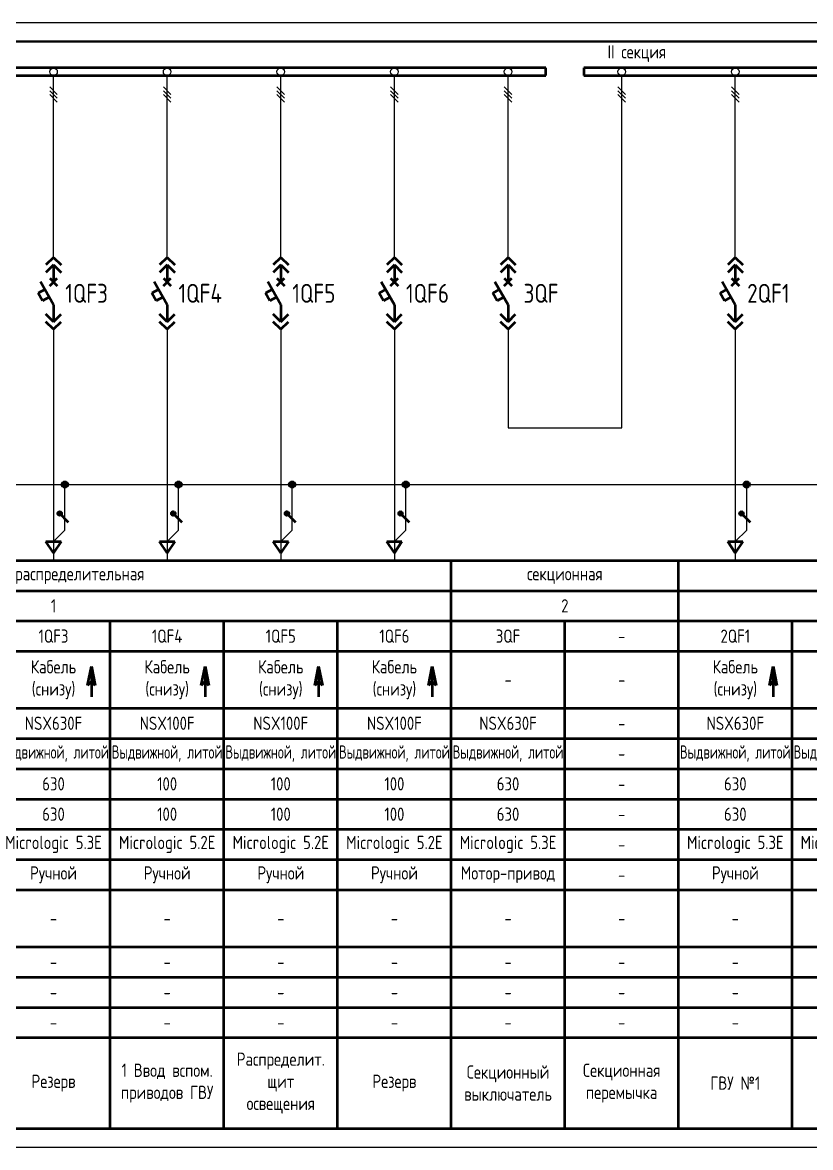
# Model space of a CAD drawing. Header units: millimetres. Extents: x 7660 to 8501, y 2214 to 2511.
# Drawn here: x 7867.1 to 8075.1, y 2213.9 to 2510.9 of the extents above; entities that cross this region are included whole.
import ezdxf
from ezdxf.enums import TextEntityAlignment as Align

# ---------------------------------------------------------------- set-up
doc = ezdxf.new("R2010")
doc.units = ezdxf.units.MM
doc.linetypes.add('K5LT_BASIC', pattern=[0])
doc.layers.add('Системный слой', color=7, linetype='Continuous')
doc.layers.add('Формат - толстая линия', color=7, linetype='Continuous', lineweight=50)
doc.styles.add('2.5', font='isocpeui.ttf', dxfattribs={"height": 2.5})
doc.styles.add('3.5', font='isocpeui.ttf', dxfattribs={"height": 3.5})
doc.styles.add('Гост А', font='', dxfattribs={"height": 2.5})
doc.styles.get('Гост А').set_extended_font_data('GOST type A')

# ---------------------------------------------------------------- blocks, each defined once
blk = doc.blocks.new('U0')
at = {"layer": 'Системный слой', "color": 150, "linetype": 'K5LT_BASIC', "lineweight": 60, "true_color": 0x0080ff}
for p, q in [((345, 285), (85, 285)), ((85, 285), (85, 283)), ((85, 283), (345, 283)), ((345, 283), (345, 285))]:
    blk.add_line(p, q, dxfattribs=at)
blk = doc.blocks.new('U1')
at = {"layer": 'Системный слой', "color": 150, "linetype": 'K5LT_BASIC', "lineweight": 60, "true_color": 0x0080ff}
for p, q in [((595, 285), (335, 285)), ((335, 285), (335, 283)), ((335, 283), (595, 283)), ((595, 283), (595, 285))]:
    blk.add_line(p, q, dxfattribs=at)
blk = doc.blocks.new('U7')
at = {"layer": 'Системный слой', "color": 150, "linetype": 'K5LT_BASIC', "lineweight": 60, "true_color": 0x0080ff}
for p, q in [((300, 155), (360, 155)), ((300, 147), (300, 155)), ((360, 147), (360, 155)), ((300, 5), (300, 147)), ((300, 147), (360, 147)), ((360, 139), (360, 147)), ((300, 139), (360, 139)), ((330, 131), (330, 139)), ((360, 131), (360, 139)), ((300, 131), (360, 131)), ((330, 116), (330, 131)), ((360, 116), (360, 131)), ((300, 116), (360, 116)), ((330, 108), (330, 116)), ((360, 108), (360, 116)), ((300, 108), (360, 108)), ((330, 100), (330, 108)), ((360, 5), (360, 108)), ((300, 100), (360, 100)), ((330, 92), (330, 100)), ((300, 92), (360, 92)), ((330, 84), (330, 92)), ((300, 84), (360, 84)), ((330, 68), (330, 84)), ((300, 76), (330, 76)), ((330, 76), (360, 76)), ((300, 68), (360, 68)), ((330, 53), (330, 68)), ((300, 53), (360, 53)), ((330, 45), (330, 53)), ((300, 45), (360, 45)), ((330, 37), (330, 45)), ((300, 37), (360, 37)), ((330, 29), (330, 37)), ((300, 29), (360, 29)), ((330, 5), (330, 29)), ((300, 5), (360, 5))]:
    blk.add_line(p, q, dxfattribs=at)
at = {"layer": 'Системный слой', "color": 7, "char_height": 2.5, "width": 30, "attachment_point": 5, "style": 'Гост А'}
for s, insert in [('{\\H1.4x;секционная}', (330, 151)), ('{\\H1.4x;2}', (330, 143)), ('{\\H1.4x;3QF}', (315, 135)), ('{\\H1.4x;-}', (345, 135)), ('{\\H1.4x;-}', (315, 123.5)), ('{\\H1.4x;-}', (345, 123.5)), ('{\\H1.4x;NSX630F}', (315, 112)), ('{\\H1.4x;-}', (345, 112)), ('{\\H1.4x;\\W0.85;Выдвижной, литой}', (315, 104)), ('{\\H1.4x;-}', (345, 104)), ('{\\H1.4x;630}', (315, 96)), ('{\\H1.4x;-}', (345, 96)), ('{\\H1.4x;630}', (315, 88)), ('{\\H1.4x;-}', (345, 88)), ('{\\H1.4x;Micrologic 5.3E}', (315, 80)), ('{\\H1.4x;-}', (345, 80)), ('{\\H1.4x;Мотор-привод}', (315, 72)), ('{\\H1.4x;-}', (345, 72)), ('{\\H1.4x;-}', (315, 60.5)), ('{\\H1.4x;-}', (345, 60.5)), ('{\\H1.4x;-}', (315, 49)), ('{\\H1.4x;-}', (345, 49)), ('{\\H1.4x;-}', (315, 41)), ('{\\H1.4x;-}', (345, 41)), ('{\\H1.4x;-}', (315, 33)), ('{\\H1.4x;-}', (345, 33)), ('{\\H1.4x;Секционный выключатель}', (315, 17)), ('{\\H1.4x;Секционная перемычка}', (345, 17))]:
    blk.add_mtext(s, dxfattribs=dict(at, insert=insert))
blk = doc.blocks.new('U8')
at = {"layer": 'Системный слой', "color": 150, "linetype": 'K5LT_BASIC', "lineweight": 60, "true_color": 0x0080ff}
for p, q in [((120, 155), (300, 155)), ((300, 147), (300, 155)), ((120, 147), (300, 147)), ((300, 139), (300, 147)), ((120, 5), (120, 139)), ((120, 139), (150, 139)), ((150, 139), (300, 139)), ((150, 5), (150, 139)), ((180, 131), (180, 139)), ((210, 131), (210, 139)), ((240, 131), (240, 139)), ((270, 131), (270, 139)), ((300, 131), (300, 139)), ((120, 131), (150, 131)), ((150, 131), (300, 131)), ((180, 116), (180, 131)), ((210, 116), (210, 131)), ((240, 116), (240, 131)), ((270, 116), (270, 131)), ((300, 116), (300, 131)), ((120, 116), (150, 116)), ((150, 116), (300, 116)), ((180, 108), (180, 116)), ((210, 108), (210, 116)), ((240, 108), (240, 116)), ((270, 108), (270, 116)), ((300, 108), (300, 116)), ((120, 108), (150, 108)), ((150, 108), (300, 108)), ((180, 5), (180, 108)), ((210, 5), (210, 108)), ((240, 5), (240, 108)), ((270, 5), (270, 108)), ((300, 100), (300, 108)), ((120, 100), (150, 100)), ((150, 100), (180, 100)), ((180, 100), (210, 100)), ((210, 100), (240, 100)), ((240, 100), (270, 100)), ((270, 100), (300, 100)), ((300, 92), (300, 100)), ((120, 92), (150, 92)), ((150, 92), (180, 92)), ((180, 92), (210, 92)), ((210, 92), (240, 92)), ((240, 92), (270, 92)), ((270, 92), (300, 92)), ((300, 84), (300, 92)), ((120, 84), (150, 84)), ((150, 84), (180, 84)), ((180, 84), (210, 84)), ((210, 84), (240, 84)), ((240, 84), (270, 84)), ((270, 84), (300, 84)), ((300, 68), (300, 84)), ((120, 76), (150, 76)), ((150, 76), (180, 76)), ((180, 76), (210, 76)), ((210, 76), (240, 76)), ((240, 76), (270, 76)), ((270, 76), (300, 76)), ((120, 68), (150, 68)), ((150, 68), (180, 68)), ((180, 68), (210, 68)), ((210, 68), (240, 68)), ((240, 68), (270, 68)), ((270, 68), (300, 68)), ((300, 53), (300, 68)), ((120, 53), (150, 53)), ((150, 53), (180, 53)), ((180, 53), (210, 53)), ((210, 53), (240, 53)), ((240, 53), (270, 53)), ((270, 53), (300, 53)), ((300, 45), (300, 53)), ((120, 45), (150, 45)), ((150, 45), (180, 45)), ((180, 45), (210, 45)), ((210, 45), (240, 45)), ((240, 45), (270, 45)), ((270, 45), (300, 45)), ((300, 37), (300, 45)), ((120, 37), (150, 37)), ((150, 37), (180, 37)), ((180, 37), (210, 37)), ((210, 37), (240, 37)), ((240, 37), (270, 37)), ((270, 37), (300, 37)), ((300, 29), (300, 37)), ((120, 29), (150, 29)), ((150, 29), (180, 29)), ((180, 29), (210, 29)), ((210, 29), (240, 29)), ((240, 29), (270, 29)), ((270, 29), (300, 29)), ((300, 5), (300, 29)), ((120, 5), (150, 5)), ((150, 5), (300, 5))]:
    blk.add_line(p, q, dxfattribs=at)
at = {"layer": 'Системный слой', "color": 7, "char_height": 2.5, "width": 30, "attachment_point": 5, "style": 'Гост А'}
for s, insert in [('{\\H1.4x;вводно-распределительная}', (195, 151)), ('{\\H1.4x;1}', (195, 143)), ('{\\H1.4x;1QF1}', (135, 135)), ('{\\H1.4x;1QF2}', (165, 135)), ('{\\H1.4x;1QF3}', (195, 135)), ('{\\H1.4x;1QF4}', (225, 135)), ('{\\H1.4x;1QF5}', (255, 135)), ('{\\H1.4x;1QF6}', (285, 135)), ('{\\H1.4x;Кабель\\P(снизу)}', (135, 123.5)), ('{\\H1.4x;Кабель\\P(снизу)}', (165, 123.5)), ('{\\H1.4x;Кабель\\P(снизу)}', (195, 123.5)), ('{\\H1.4x;Кабель\\P(снизу)}', (225, 123.5)), ('{\\H1.4x;Кабель\\P(снизу)}', (255, 123.5)), ('{\\H1.4x;Кабель\\P(снизу)}', (285, 123.5)), ('{\\H1.4x;NSX630F}', (135, 112)), ('{\\H1.4x;NSX630F}', (165, 112)), ('{\\H1.4x;NSX630F}', (195, 112)), ('{\\H1.4x;NSX100F}', (225, 112)), ('{\\H1.4x;NSX100F}', (255, 112)), ('{\\H1.4x;NSX100F}', (285, 112)), ('{\\H1.4x;\\W0.85;Выдвижной, литой}', (135, 104)), ('{\\H1.4x;\\W0.85;Выдвижной, литой}', (165, 104)), ('{\\H1.4x;\\W0.85;Выдвижной, литой}', (195, 104)), ('{\\H1.4x;\\W0.85;Выдвижной, литой}', (225, 104)), ('{\\H1.4x;\\W0.85;Выдвижной, литой}', (255, 104)), ('{\\H1.4x;\\W0.85;Выдвижной, литой}', (285, 104)), ('{\\H1.4x;630}', (135, 96)), ('{\\H1.4x;630}', (165, 96)), ('{\\H1.4x;630}', (195, 96)), ('{\\H1.4x;\\W1;100}', (225, 96)), ('{\\H1.4x;\\W1;100}', (255, 96)), ('{\\H1.4x;\\W1;100}', (285, 96)), ('{\\H1.4x;630}', (135, 88)), ('{\\H1.4x;630}', (165, 88)), ('{\\H1.4x;630}', (195, 88)), ('{\\H1.4x;\\W1;100}', (225, 88)), ('{\\H1.4x;\\W1;100}', (255, 88)), ('{\\H1.4x;\\W1;100}', (285, 88)), ('{\\H1.4x;Micrologic 5.3E}', (135, 80)), ('{\\H1.4x;Micrologic 5.3E}', (165, 80)), ('{\\H1.4x;Micrologic 5.3E}', (195, 80)), ('{\\H1.4x;Micrologic 5.2E}', (225, 80)), ('{\\H1.4x;Micrologic 5.2E}', (255, 80)), ('{\\H1.4x;Micrologic 5.2E}', (285, 80)), ('{\\H1.4x;\\W1;Ручной}', (135, 72)), ('{\\H1.4x;\\W1;Ручной}', (165, 72)), ('{\\H1.4x;\\W1;Ручной}', (195, 72)), ('{\\H1.4x;\\W1;Ручной}', (225, 72)), ('{\\H1.4x;\\W1;Ручной}', (255, 72)), ('{\\H1.4x;\\W1;Ручной}', (285, 72)), ('{\\H1.4x;\\W1;-}', (135, 60.5)), ('{\\H1.4x;\\W1;-}', (165, 60.5)), ('{\\H1.4x;\\W1;-}', (195, 60.5)), ('{\\H1.4x;\\W1;-}', (225, 60.5)), ('{\\H1.4x;\\W1;-}', (255, 60.5)), ('{\\H1.4x;\\W1;-}', (285, 60.5)), ('{\\H1.4x;\\W1;-}', (135, 49)), ('{\\H1.4x;\\W1;-}', (165, 49)), ('{\\H1.4x;\\W1;-}', (195, 49)), ('{\\H1.4x;\\W1;-}', (225, 49)), ('{\\H1.4x;\\W1;-}', (255, 49)), ('{\\H1.4x;\\W1;-}', (285, 49)), ('{\\H1.4x;\\W1;-}', (135, 41)), ('{\\H1.4x;\\W1;-}', (165, 41)), ('{\\H1.4x;\\W1;-}', (195, 41)), ('{\\H1.4x;\\W1;-}', (225, 41)), ('{\\H1.4x;\\W1;-}', (255, 41)), ('{\\H1.4x;\\W1;-}', (285, 41)), ('{\\H1.4x;\\W1;-}', (135, 33)), ('{\\H1.4x;\\W1;-}', (165, 33)), ('{\\H1.4x;\\W1;-}', (195, 33)), ('{\\H1.4x;\\W1;-}', (225, 33)), ('{\\H1.4x;\\W1;-}', (255, 33)), ('{\\H1.4x;\\W1;-}', (285, 33)), ('{\\H1.4x;Распределит. щит \\Pосвещения}', (255, 17)), ('{\\H1.4x;1 Ввод вспом. приводов ГВУ}', (225, 17)), ('{\\H1.4x;ГВУ №1}', (135, 17)), ('{\\H1.4x;ГВУ №2}', (165, 17)), ('{\\H1.4x;Резерв}', (195, 17)), ('{\\H1.4x;Резерв}', (285, 17))]:
    blk.add_mtext(s, dxfattribs=dict(at, insert=insert))
blk = doc.blocks.new('U31')
at = {"layer": 'Системный слой', "color": 150, "linetype": 'K5LT_BASIC', "lineweight": 60, "true_color": 0x0080ff}
for p, q in [((195, 233), (195, 228.5)), ((194, 229.5), (196, 227.5)), ((194, 227.5), (196, 229.5)), ((192.69, 226.5), (190.96, 225.5)), ((195, 222.5), (191.54, 228.5)), ((192.12, 223.5), (190.96, 225.5)), ((193.85, 224.5), (192.12, 223.5)), ((195, 222.5), (195, 218))]:
    blk.add_line(p, q, dxfattribs=at)
blk = doc.blocks.new('U32')
at = {"layer": 'Системный слой', "color": 150, "linetype": 'K5LT_BASIC', "lineweight": 60, "true_color": 0x0080ff}
for p, q in [((195, 157), (193, 160)), ((193, 160), (197, 160)), ((197, 160), (195, 157))]:
    blk.add_line(p, q, dxfattribs=at)
blk = doc.blocks.new('U33')
at = {"layer": 'Системный слой', "true_color": 0x0000ff}
blk.add_hatch(color=5, dxfattribs=at).paths.add_polyline_path([(198.75, 175), (198.53, 175.53), (198, 175.75), (197.47, 175.53), (197.25, 175), (197.47, 174.47), (198, 174.25), (198.53, 174.47)])
at = {"layer": 'Системный слой', "color": 150, "linetype": 'K5LT_BASIC', "lineweight": 60, "true_color": 0x0080ff}
blk.add_circle((198, 175), 0.75, dxfattribs=at)
blk = doc.blocks.new('U34')
at = {"layer": 'Системный слой', "color": 150, "linetype": 'K5LT_BASIC', "lineweight": 60, "true_color": 0x0080ff}
for p, q in [((225, 233), (225, 228.5)), ((224, 229.5), (226, 227.5)), ((224, 227.5), (226, 229.5)), ((222.69, 226.5), (220.96, 225.5)), ((225, 222.5), (221.54, 228.5)), ((222.12, 223.5), (220.96, 225.5)), ((223.85, 224.5), (222.12, 223.5)), ((225, 222.5), (225, 218))]:
    blk.add_line(p, q, dxfattribs=at)
blk = doc.blocks.new('U35')
at = {"layer": 'Системный слой', "color": 150, "linetype": 'K5LT_BASIC', "lineweight": 60, "true_color": 0x0080ff}
for p, q in [((225, 157), (223, 160)), ((223, 160), (227, 160)), ((227, 160), (225, 157))]:
    blk.add_line(p, q, dxfattribs=at)
blk = doc.blocks.new('U36')
at = {"layer": 'Системный слой', "true_color": 0x0000ff}
blk.add_hatch(color=5, dxfattribs=at).paths.add_polyline_path([(228.75, 175), (228.53, 175.53), (228, 175.75), (227.47, 175.53), (227.25, 175), (227.47, 174.47), (228, 174.25), (228.53, 174.47)])
at = {"layer": 'Системный слой', "color": 150, "linetype": 'K5LT_BASIC', "lineweight": 60, "true_color": 0x0080ff}
blk.add_circle((228, 175), 0.75, dxfattribs=at)
blk = doc.blocks.new('U37')
at = {"layer": 'Системный слой', "color": 150, "linetype": 'K5LT_BASIC', "lineweight": 60, "true_color": 0x0080ff}
for p, q in [((255, 233), (255, 228.5)), ((254, 229.5), (256, 227.5)), ((254, 227.5), (256, 229.5)), ((252.69, 226.5), (250.96, 225.5)), ((255, 222.5), (251.54, 228.5)), ((252.12, 223.5), (250.96, 225.5)), ((253.85, 224.5), (252.12, 223.5)), ((255, 222.5), (255, 218))]:
    blk.add_line(p, q, dxfattribs=at)
blk = doc.blocks.new('U38')
at = {"layer": 'Системный слой', "color": 150, "linetype": 'K5LT_BASIC', "lineweight": 60, "true_color": 0x0080ff}
for p, q in [((255, 157), (253, 160)), ((253, 160), (257, 160)), ((257, 160), (255, 157))]:
    blk.add_line(p, q, dxfattribs=at)
blk = doc.blocks.new('U39')
at = {"layer": 'Системный слой', "true_color": 0x0000ff}
blk.add_hatch(color=5, dxfattribs=at).paths.add_polyline_path([(258.75, 175), (258.53, 175.53), (258, 175.75), (257.47, 175.53), (257.25, 175), (257.47, 174.47), (258, 174.25), (258.53, 174.47)])
at = {"layer": 'Системный слой', "color": 150, "linetype": 'K5LT_BASIC', "lineweight": 60, "true_color": 0x0080ff}
blk.add_circle((258, 175), 0.75, dxfattribs=at)
blk = doc.blocks.new('U40')
at = {"layer": 'Системный слой', "color": 150, "linetype": 'K5LT_BASIC', "lineweight": 60, "true_color": 0x0080ff}
for p, q in [((285, 233), (285, 228.5)), ((284, 229.5), (286, 227.5)), ((284, 227.5), (286, 229.5)), ((282.69, 226.5), (280.96, 225.5)), ((285, 222.5), (281.54, 228.5)), ((282.12, 223.5), (280.96, 225.5)), ((283.85, 224.5), (282.12, 223.5)), ((285, 222.5), (285, 218))]:
    blk.add_line(p, q, dxfattribs=at)
blk = doc.blocks.new('U41')
at = {"layer": 'Системный слой', "color": 150, "linetype": 'K5LT_BASIC', "lineweight": 60, "true_color": 0x0080ff}
for p, q in [((285, 157), (283, 160)), ((283, 160), (287, 160)), ((287, 160), (285, 157))]:
    blk.add_line(p, q, dxfattribs=at)
blk = doc.blocks.new('U42')
at = {"layer": 'Системный слой', "true_color": 0x0000ff}
blk.add_hatch(color=5, dxfattribs=at).paths.add_polyline_path([(288.75, 175), (288.53, 175.53), (288, 175.75), (287.47, 175.53), (287.25, 175), (287.47, 174.47), (288, 174.25), (288.53, 174.47)])
at = {"layer": 'Системный слой', "color": 150, "linetype": 'K5LT_BASIC', "lineweight": 60, "true_color": 0x0080ff}
blk.add_circle((288, 175), 0.75, dxfattribs=at)
blk = doc.blocks.new('U44')
at = {"layer": 'Системный слой', "true_color": 0x0000ff}
blk.add_hatch(color=5, dxfattribs=at).paths.add_polyline_path([(196.15, 167.53), (196.4, 167.82), (196.79, 167.85), (197.08, 167.6), (197.1, 167.21), (196.85, 166.92), (196.47, 166.9), (196.18, 167.15)])
at = {"layer": 'Системный слой', "color": 150, "linetype": 'K5LT_BASIC', "lineweight": 60, "true_color": 0x0080ff}
blk.add_line((199, 165), (196.63, 167.37), dxfattribs=at)
blk.add_circle((196.63, 167.37), 0.5, dxfattribs=at)
blk = doc.blocks.new('U45')
at = {"layer": 'Системный слой', "true_color": 0x0000ff}
blk.add_hatch(color=5, dxfattribs=at).paths.add_polyline_path([(226.15, 167.53), (226.4, 167.82), (226.79, 167.85), (227.08, 167.6), (227.1, 167.21), (226.85, 166.92), (226.47, 166.9), (226.18, 167.15)])
at = {"layer": 'Системный слой', "color": 150, "linetype": 'K5LT_BASIC', "lineweight": 60, "true_color": 0x0080ff}
blk.add_line((229, 165), (226.63, 167.37), dxfattribs=at)
blk.add_circle((226.63, 167.37), 0.5, dxfattribs=at)
blk = doc.blocks.new('U46')
at = {"layer": 'Системный слой', "true_color": 0x0000ff}
blk.add_hatch(color=5, dxfattribs=at).paths.add_polyline_path([(256.15, 167.53), (256.4, 167.82), (256.79, 167.85), (257.08, 167.6), (257.1, 167.21), (256.85, 166.92), (256.47, 166.9), (256.18, 167.15)])
at = {"layer": 'Системный слой', "color": 150, "linetype": 'K5LT_BASIC', "lineweight": 60, "true_color": 0x0080ff}
blk.add_line((259, 165), (256.63, 167.37), dxfattribs=at)
blk.add_circle((256.63, 167.37), 0.5, dxfattribs=at)
blk = doc.blocks.new('U47')
at = {"layer": 'Системный слой', "true_color": 0x0000ff}
blk.add_hatch(color=5, dxfattribs=at).paths.add_polyline_path([(286.15, 167.53), (286.4, 167.82), (286.79, 167.85), (287.08, 167.6), (287.1, 167.21), (286.85, 166.92), (286.47, 166.9), (286.18, 167.15)])
at = {"layer": 'Системный слой', "color": 150, "linetype": 'K5LT_BASIC', "lineweight": 60, "true_color": 0x0080ff}
blk.add_line((289, 165), (286.63, 167.37), dxfattribs=at)
blk.add_circle((286.63, 167.37), 0.5, dxfattribs=at)
blk = doc.blocks.new('U48')
at = {"layer": 'Системный слой', "color": 150, "linetype": 'K5LT_BASIC', "lineweight": 60, "true_color": 0x0080ff}
for p, q in [((315, 235), (313, 233)), ((315, 235), (317, 233)), ((315, 233), (313, 231)), ((315, 233), (317, 231))]:
    blk.add_line(p, q, dxfattribs=at)
blk = doc.blocks.new('U49')
at = {"layer": 'Системный слой', "color": 150, "linetype": 'K5LT_BASIC', "lineweight": 60, "true_color": 0x0080ff}
for p, q in [((315, 218), (313, 220)), ((315, 218), (317, 220)), ((315, 216), (313, 218)), ((315, 216), (317, 218))]:
    blk.add_line(p, q, dxfattribs=at)
blk = doc.blocks.new('U50')
at = {"layer": 'Системный слой', "color": 150, "linetype": 'K5LT_BASIC', "lineweight": 60, "true_color": 0x0080ff}
for p, q in [((315, 233), (315, 228.5)), ((314, 229.5), (316, 227.5)), ((314, 227.5), (316, 229.5)), ((312.69, 226.5), (310.96, 225.5)), ((315, 222.5), (311.54, 228.5)), ((312.12, 223.5), (310.96, 225.5)), ((313.85, 224.5), (312.12, 223.5)), ((315, 222.5), (315, 218))]:
    blk.add_line(p, q, dxfattribs=at)
blk = doc.blocks.new('U51')
at = {"layer": 'Системный слой', "color": 150, "linetype": 'K5LT_BASIC', "lineweight": 60, "true_color": 0x0080ff}
for p, q in [((375, 233), (375, 228.5)), ((374, 229.5), (376, 227.5)), ((374, 227.5), (376, 229.5)), ((372.69, 226.5), (370.96, 225.5)), ((375, 222.5), (371.54, 228.5)), ((372.12, 223.5), (370.96, 225.5)), ((373.85, 224.5), (372.12, 223.5)), ((375, 222.5), (375, 218))]:
    blk.add_line(p, q, dxfattribs=at)
blk = doc.blocks.new('U52')
at = {"layer": 'Системный слой', "color": 150, "linetype": 'K5LT_BASIC', "lineweight": 60, "true_color": 0x0080ff}
for p, q in [((375, 157), (373, 160)), ((373, 160), (377, 160)), ((377, 160), (375, 157))]:
    blk.add_line(p, q, dxfattribs=at)
blk = doc.blocks.new('U53')
at = {"layer": 'Системный слой', "true_color": 0x0000ff}
blk.add_hatch(color=5, dxfattribs=at).paths.add_polyline_path([(378.75, 175), (378.53, 175.53), (378, 175.75), (377.47, 175.53), (377.25, 175), (377.47, 174.47), (378, 174.25), (378.53, 174.47)])
at = {"layer": 'Системный слой', "color": 150, "linetype": 'K5LT_BASIC', "lineweight": 60, "true_color": 0x0080ff}
blk.add_circle((378, 175), 0.75, dxfattribs=at)
blk = doc.blocks.new('U54')
at = {"layer": 'Системный слой', "true_color": 0x0000ff}
blk.add_hatch(color=5, dxfattribs=at).paths.add_polyline_path([(376.15, 167.53), (376.4, 167.82), (376.79, 167.85), (377.08, 167.6), (377.1, 167.21), (376.85, 166.92), (376.47, 166.9), (376.18, 167.15)])
at = {"layer": 'Системный слой', "color": 150, "linetype": 'K5LT_BASIC', "lineweight": 60, "true_color": 0x0080ff}
blk.add_line((379, 165), (376.63, 167.37), dxfattribs=at)
blk.add_circle((376.63, 167.37), 0.5, dxfattribs=at)
blk = doc.blocks.new('U92')
at = {"layer": 'Системный слой', "color": 150, "linetype": 'K5LT_BASIC', "lineweight": 60, "true_color": 0x0080ff}
for p, q in [((294, 122), (295, 127)), ((295, 127), (295, 119)), ((295, 127), (296, 122)), ((295, 123), (294, 122)), ((296, 122), (295, 123))]:
    blk.add_line(p, q, dxfattribs=at)
blk = doc.blocks.new('U93')
at = {"layer": 'Системный слой', "color": 150, "linetype": 'K5LT_BASIC', "lineweight": 60, "true_color": 0x0080ff}
for p, q in [((264, 122), (265, 127)), ((265, 127), (265, 119)), ((265, 127), (266, 122)), ((265, 123), (264, 122)), ((266, 122), (265, 123))]:
    blk.add_line(p, q, dxfattribs=at)
blk = doc.blocks.new('U94')
at = {"layer": 'Системный слой', "color": 150, "linetype": 'K5LT_BASIC', "lineweight": 60, "true_color": 0x0080ff}
for p, q in [((234, 122), (235, 127)), ((235, 127), (235, 119)), ((235, 127), (236, 122)), ((235, 123), (234, 122)), ((236, 122), (235, 123))]:
    blk.add_line(p, q, dxfattribs=at)
blk = doc.blocks.new('U95')
at = {"layer": 'Системный слой', "color": 150, "linetype": 'K5LT_BASIC', "lineweight": 60, "true_color": 0x0080ff}
for p, q in [((204, 122), (205, 127)), ((205, 127), (205, 119)), ((205, 127), (206, 122)), ((205, 123), (204, 122)), ((206, 122), (205, 123))]:
    blk.add_line(p, q, dxfattribs=at)
blk = doc.blocks.new('U102')
at = {"layer": 'Системный слой', "color": 150, "linetype": 'K5LT_BASIC', "lineweight": 60, "true_color": 0x0080ff}
for p, q in [((195, 235), (193, 233)), ((195, 235), (197, 233)), ((195, 233), (193, 231)), ((195, 233), (197, 231))]:
    blk.add_line(p, q, dxfattribs=at)
blk = doc.blocks.new('U103')
at = {"layer": 'Системный слой', "color": 150, "linetype": 'K5LT_BASIC', "lineweight": 60, "true_color": 0x0080ff}
for p, q in [((195, 218), (193, 220)), ((195, 218), (197, 220)), ((195, 216), (193, 218)), ((195, 216), (197, 218))]:
    blk.add_line(p, q, dxfattribs=at)
blk = doc.blocks.new('U104')
at = {"layer": 'Системный слой', "color": 150, "linetype": 'K5LT_BASIC', "lineweight": 60, "true_color": 0x0080ff}
for p, q in [((225, 235), (223, 233)), ((225, 235), (227, 233)), ((225, 233), (223, 231)), ((225, 233), (227, 231))]:
    blk.add_line(p, q, dxfattribs=at)
blk = doc.blocks.new('U105')
at = {"layer": 'Системный слой', "color": 150, "linetype": 'K5LT_BASIC', "lineweight": 60, "true_color": 0x0080ff}
for p, q in [((225, 218), (223, 220)), ((225, 218), (227, 220)), ((225, 216), (223, 218)), ((225, 216), (227, 218))]:
    blk.add_line(p, q, dxfattribs=at)
blk = doc.blocks.new('U106')
at = {"layer": 'Системный слой', "color": 150, "linetype": 'K5LT_BASIC', "lineweight": 60, "true_color": 0x0080ff}
for p, q in [((255, 235), (253, 233)), ((255, 235), (257, 233)), ((255, 233), (253, 231)), ((255, 233), (257, 231))]:
    blk.add_line(p, q, dxfattribs=at)
blk = doc.blocks.new('U107')
at = {"layer": 'Системный слой', "color": 150, "linetype": 'K5LT_BASIC', "lineweight": 60, "true_color": 0x0080ff}
for p, q in [((255, 218), (253, 220)), ((255, 218), (257, 220)), ((255, 216), (253, 218)), ((255, 216), (257, 218))]:
    blk.add_line(p, q, dxfattribs=at)
blk = doc.blocks.new('U108')
at = {"layer": 'Системный слой', "color": 150, "linetype": 'K5LT_BASIC', "lineweight": 60, "true_color": 0x0080ff}
for p, q in [((285, 235), (283, 233)), ((285, 235), (287, 233)), ((285, 233), (283, 231)), ((285, 233), (287, 231))]:
    blk.add_line(p, q, dxfattribs=at)
blk = doc.blocks.new('U109')
at = {"layer": 'Системный слой', "color": 150, "linetype": 'K5LT_BASIC', "lineweight": 60, "true_color": 0x0080ff}
for p, q in [((285, 218), (283, 220)), ((285, 218), (287, 220)), ((285, 216), (283, 218)), ((285, 216), (287, 218))]:
    blk.add_line(p, q, dxfattribs=at)
blk = doc.blocks.new('U110')
at = {"layer": 'Системный слой', "color": 150, "linetype": 'K5LT_BASIC', "lineweight": 60, "true_color": 0x0080ff}
for p, q in [((375, 235), (373, 233)), ((375, 235), (377, 233)), ((375, 233), (373, 231)), ((375, 233), (377, 231))]:
    blk.add_line(p, q, dxfattribs=at)
blk = doc.blocks.new('U111')
at = {"layer": 'Системный слой', "color": 150, "linetype": 'K5LT_BASIC', "lineweight": 60, "true_color": 0x0080ff}
for p, q in [((375, 218), (373, 220)), ((375, 218), (377, 220)), ((375, 216), (373, 218)), ((375, 216), (377, 218))]:
    blk.add_line(p, q, dxfattribs=at)
blk = doc.blocks.new('U97')
at = {"layer": 'Системный слой', "color": 150, "linetype": 'K5LT_BASIC', "lineweight": 60, "true_color": 0x0080ff}
for p, q in [((144, 122), (145, 127)), ((145, 127), (145, 119)), ((145, 127), (146, 122)), ((145, 123), (144, 122)), ((146, 122), (145, 123))]:
    blk.add_line(p, q, dxfattribs=at)
blk = doc.blocks.new('*U152')
at = {"color": 0, "linetype": 'ByBlock', "lineweight": -2}
blk.add_lwpolyline([(0, 297), (841, 297), (841, 0), (0, 0)], close=True, dxfattribs=at)
at = {"layer": 'Формат - толстая линия'}
blk.add_lwpolyline([(20, 292), (836, 292), (836, 5), (20, 5)], close=True, dxfattribs=at)
at = {"color": 0, "linetype": 'ByBlock', "lineweight": -2, "ltscale": 100}
for tag, height, style, p in [('№', 3.5, '3.5', (831, 288.5)), ('ДОКУМЕНТ', 3.5, '3.5', (776, 55)), ('ОБЪЕКТ_СТРОИТЕЛЬСТВА', 2.5, '2.5', (776, 42.5)), ('ЗДАНИЕ(СООРУЖЕНИЕ)', 2.5, '2.5', (751, 27.5)), ('СТАДИЯ', 3.5, '3.5', (793.5, 25)), ('ЛИСТ', 3.5, '3.5', (808.5, 25)), ('ЛИСТОВ', 3.5, '3.5', (826, 25)), ('ИЗОБРАЖЕНИЯ_ЛИСТА', 2.5, '2.5', (751, 12.5)), ('ОРГАНИЗАЦИЯ', 2.5, '2.5', (811, 12.5))]:
    blk.add_attdef(tag, text='', height=height, dxfattribs=dict(at, style=style)).set_placement(p, align=Align.MIDDLE_CENTER)
at = {"color": 0, "linetype": 'ByBlock', "lineweight": -2, "ltscale": 100, "style": '2.5'}
for tag, p in [('ГИП', (671.2, 31.25)), ('НАЧ.ОТД.', (671.2, 26.25)), ('ИСПОЛН.', (671.2, 21.25)), ('Н.КОНТР.', (671.2, 11.25)), ('ФОРМАТ', (791, 1.5))]:
    blk.add_attdef(tag, p, '', height=2.5, dxfattribs=at)
at = {"color": 0, "linetype": 'ByBlock', "lineweight": -2, "ltscale": 100, "style": '2.5', "width": 0.8}
for tag, p in [('ДАТА_1', (711, 32.5)), ('ДАТА_2', (711, 27.5)), ('ДАТА_3', (711, 22.5)), ('ДАТА_4', (711, 12.5))]:
    blk.add_attdef(tag, text='', height=2.5, dxfattribs=at).set_placement(p, align=Align.MIDDLE_CENTER)
blk = doc.blocks.new('U11')
at = {"layer": 'Системный слой', "color": 150, "linetype": 'K5LT_BASIC', "lineweight": 60, "true_color": 0x0080ff}
for p, q in [((360, 155), (420, 155)), ((360, 147), (360, 155)), ((420, 155), (540, 155)), ((360, 5), (360, 147)), ((360, 147), (420, 147)), ((420, 147), (540, 147)), ((360, 139), (390, 139)), ((390, 139), (540, 139)), ((390, 5), (390, 139)), ((420, 131), (420, 139)), ((450, 131), (450, 139)), ((480, 131), (480, 139)), ((510, 131), (510, 139)), ((540, 131), (540, 139)), ((360, 131), (390, 131)), ((390, 131), (540, 131)), ((420, 116), (420, 131)), ((450, 116), (450, 131)), ((480, 116), (480, 131)), ((510, 116), (510, 131)), ((540, 116), (540, 131)), ((360, 116), (390, 116)), ((390, 116), (540, 116)), ((420, 108), (420, 116)), ((450, 108), (450, 116)), ((480, 108), (480, 116)), ((510, 108), (510, 116)), ((540, 108), (540, 116)), ((360, 108), (390, 108)), ((390, 108), (540, 108)), ((420, 5), (420, 108)), ((450, 5), (450, 108)), ((480, 5), (480, 108)), ((510, 100), (510, 108)), ((540, 100), (540, 108)), ((360, 100), (390, 100)), ((390, 100), (420, 100)), ((420, 100), (450, 100)), ((450, 100), (480, 100)), ((480, 100), (540, 100)), ((510, 92), (510, 100)), ((540, 92), (540, 100)), ((360, 92), (390, 92)), ((390, 92), (420, 92)), ((420, 92), (450, 92)), ((450, 92), (480, 92)), ((480, 92), (540, 92)), ((510, 84), (510, 92)), ((540, 84), (540, 92)), ((360, 84), (390, 84)), ((390, 84), (420, 84)), ((420, 84), (450, 84)), ((450, 84), (480, 84)), ((480, 84), (540, 84)), ((510, 68), (510, 84)), ((540, 68), (540, 84)), ((360, 76), (390, 76)), ((390, 76), (420, 76)), ((420, 76), (450, 76)), ((450, 76), (480, 76)), ((480, 76), (510, 76)), ((510, 76), (540, 76)), ((360, 68), (390, 68)), ((390, 68), (420, 68)), ((420, 68), (450, 68)), ((450, 68), (480, 68)), ((480, 68), (540, 68)), ((510, 53), (510, 68)), ((540, 53), (540, 68)), ((360, 53), (390, 53)), ((390, 53), (420, 53)), ((420, 53), (450, 53)), ((450, 53), (480, 53)), ((480, 53), (540, 53)), ((510, 45), (510, 53)), ((540, 45), (540, 53)), ((360, 45), (390, 45)), ((390, 45), (420, 45)), ((420, 45), (450, 45)), ((450, 45), (480, 45)), ((480, 45), (540, 45)), ((510, 37), (510, 45)), ((540, 37), (540, 45)), ((360, 37), (390, 37)), ((390, 37), (420, 37)), ((420, 37), (450, 37)), ((450, 37), (480, 37)), ((480, 37), (540, 37)), ((510, 29), (510, 37)), ((540, 29), (540, 37)), ((360, 29), (390, 29)), ((390, 29), (420, 29)), ((420, 29), (450, 29)), ((450, 29), (480, 29)), ((480, 29), (540, 29)), ((510, 5), (510, 29)), ((540, 5), (540, 29)), ((360, 5), (390, 5)), ((390, 5), (540, 5))]:
    blk.add_line(p, q, dxfattribs=at)
at = {"layer": 'Системный слой', "color": 7, "char_height": 2.5, "width": 30, "attachment_point": 5, "style": 'Гост А'}
for s, insert in [('{\\H1.4x;вводно-распределительная}', (465, 151)), ('{\\H1.4x;3}', (465, 143)), ('{\\H1.4x;2QF1}', (375, 135)), ('{\\H1.4x;2QF2}', (405, 135)), ('{\\H1.4x;2QF3}', (435, 135)), ('{\\H1.4x;2QF4}', (465, 135)), ('{\\H1.4x;2QF5}', (495, 135)), ('{\\H1.4x;2QF6}', (525, 135)), ('{\\H1.4x;Кабель\\P(снизу)}', (375, 123.5)), ('{\\H1.4x;Кабель\\P(снизу)}', (405, 123.5)), ('{\\H1.4x;Кабель\\P(снизу)}', (435, 123.5)), ('{\\H1.4x;Кабель\\P(снизу)}', (465, 123.5)), ('{\\H1.4x;Кабель\\P(снизу)}', (495, 123.5)), ('{\\H1.4x;Кабель\\P(снизу)}', (525, 123.5)), ('{\\H1.4x;NSX630F}', (375, 112)), ('{\\H1.4x;NSX630F}', (405, 112)), ('{\\H1.4x;NSX630F}', (435, 112)), ('{\\H1.4x;NSX100F}', (465, 112)), ('{\\H1.4x;NSX100F}', (495, 112)), ('{\\H1.4x;NSX100F}', (525, 112)), ('{\\H1.4x;\\W0.85;Выдвижной, литой}', (375, 104)), ('{\\H1.4x;\\W0.85;Выдвижной, литой}', (405, 104)), ('{\\H1.4x;\\W0.85;Выдвижной, литой}', (435, 104)), ('{\\H1.4x;\\W0.85;Выдвижной, литой}', (465, 104)), ('{\\H1.4x;\\W0.85;Выдвижной, литой}', (495, 104)), ('{\\H1.4x;\\W0.85;Выдвижной, литой}', (525, 104)), ('{\\H1.4x;630}', (375, 96)), ('{\\H1.4x;630}', (405, 96)), ('{\\H1.4x;630}', (435, 96)), ('{\\H1.4x;\\W1;100}', (465, 96)), ('{\\H1.4x;\\W1;100}', (495, 96)), ('{\\H1.4x;\\W1;100}', (525, 96)), ('{\\H1.4x;630}', (375, 88)), ('{\\H1.4x;630}', (405, 88)), ('{\\H1.4x;630}', (435, 88)), ('{\\H1.4x;\\W1;100}', (465, 88)), ('{\\H1.4x;\\W1;100}', (495, 88)), ('{\\H1.4x;\\W1;100}', (525, 88)), ('{\\H1.4x;Micrologic 5.3E}', (375, 80)), ('{\\H1.4x;Micrologic 5.3E}', (405, 80)), ('{\\H1.4x;Micrologic 5.3E}', (435, 80)), ('{\\H1.4x;Micrologic 5.2E}', (465, 80)), ('{\\H1.4x;Micrologic 5.2E}', (495, 80)), ('{\\H1.4x;Micrologic 5.2E}', (525, 80)), ('{\\H1.4x;\\W1;Ручной}', (375, 72)), ('{\\H1.4x;\\W1;Ручной}', (405, 72)), ('{\\H1.4x;\\W1;Ручной}', (435, 72)), ('{\\H1.4x;\\W1;Ручной}', (465, 72)), ('{\\H1.4x;\\W1;Ручной}', (495, 72)), ('{\\H1.4x;\\W1;Ручной}', (525, 72)), ('{\\H1.4x;\\W1;-}', (375, 60.5)), ('{\\H1.4x;\\W1;-}', (405, 60.5)), ('{\\H1.4x;\\W1;-}', (435, 60.5)), ('{\\H1.4x;\\W1;-}', (465, 60.5)), ('{\\H1.4x;\\W1;-}', (495, 60.5)), ('{\\H1.4x;\\W1;-}', (525, 60.5)), ('{\\H1.4x;\\W1;-}', (375, 49)), ('{\\H1.4x;\\W1;-}', (405, 49)), ('{\\H1.4x;\\W1;-}', (435, 49)), ('{\\H1.4x;\\W1;-}', (465, 49)), ('{\\H1.4x;\\W1;-}', (495, 49)), ('{\\H1.4x;\\W1;-}', (525, 49)), ('{\\H1.4x;\\W1;-}', (375, 41)), ('{\\H1.4x;\\W1;-}', (405, 41)), ('{\\H1.4x;\\W1;-}', (435, 41)), ('{\\H1.4x;\\W1;-}', (465, 41)), ('{\\H1.4x;\\W1;-}', (495, 41)), ('{\\H1.4x;\\W1;-}', (525, 41)), ('{\\H1.4x;\\W1;-}', (375, 33)), ('{\\H1.4x;\\W1;-}', (405, 33)), ('{\\H1.4x;\\W1;-}', (435, 33)), ('{\\H1.4x;\\W1;-}', (465, 33)), ('{\\H1.4x;\\W1;-}', (495, 33)), ('{\\H1.4x;\\W1;-}', (525, 33)), ('{\\H1.4x;2 Ввод вспом. приводов ГВУ}', (465, 17)), ('{\\H1.4x;ГВУ №1}', (375, 17)), ('{\\H1.4x;ГВУ №2}', (405, 17)), ('{\\H1.4x;Резерв}', (435, 17)), ('{\\H1.4x;Эн. диспетчер РУ}', (495, 17)), ('{\\H1.4x;Резерв}', (525, 17))]:
    blk.add_mtext(s, dxfattribs=dict(at, insert=insert))

msp = doc.modelspace()

# ---------------------------------------------------------------- linework, layer by layer
at = {"layer": 'Системный слой', "color": 150, "true_color": 0x0080ff}
for p, q in [((7875.29, 2448.88), (7875.29, 2496.88)), ((7905.29, 2448.88), (7905.29, 2496.88)), ((7935.29, 2448.88), (7935.29, 2496.88)), ((7965.29, 2448.88), (7965.29, 2496.88)), ((7995.29, 2448.88), (7995.29, 2496.88)), ((8025.29, 2448.88), (8025.29, 2496.88)), ((8055.29, 2448.88), (8055.29, 2496.88)), ((7876.29, 2491.88), (7874.29, 2493.88)), ((7876.29, 2490.88), (7874.29, 2492.88)), ((7876.29, 2489.88), (7874.29, 2491.88)), ((7906.29, 2491.88), (7904.29, 2493.88)), ((7906.29, 2490.88), (7904.29, 2492.88)), ((7906.29, 2489.88), (7904.29, 2491.88)), ((7936.29, 2491.88), (7934.29, 2493.88)), ((7936.29, 2490.88), (7934.29, 2492.88)), ((7936.29, 2489.88), (7934.29, 2491.88)), ((7966.29, 2491.88), (7964.29, 2493.88)), ((7966.29, 2490.88), (7964.29, 2492.88)), ((7966.29, 2489.88), (7964.29, 2491.88)), ((7996.29, 2491.88), (7994.29, 2493.88)), ((7996.29, 2490.88), (7994.29, 2492.88)), ((7996.29, 2489.88), (7994.29, 2491.88)), ((8026.29, 2491.88), (8024.29, 2493.88)), ((8026.29, 2490.88), (8024.29, 2492.88)), ((8026.29, 2489.88), (8024.29, 2491.88)), ((8056.29, 2491.88), (8054.29, 2493.88)), ((8056.29, 2490.88), (8054.29, 2492.88)), ((8056.29, 2489.88), (8054.29, 2491.88)), ((8025.29, 2403.88), (8025.29, 2448.88)), ((7875.29, 2429.88), (7875.29, 2368.88)), ((7905.29, 2429.88), (7905.29, 2368.88)), ((7935.29, 2429.88), (7935.29, 2368.88)), ((7965.29, 2429.88), (7965.29, 2368.88)), ((7995.29, 2429.88), (7995.29, 2403.88)), ((8055.29, 2429.88), (8055.29, 2368.88)), ((7995.29, 2403.88), (8025.29, 2403.88)), ((7878.29, 2376.88), (7878.29, 2388.88)), ((7908.29, 2376.88), (7908.29, 2388.88)), ((7938.29, 2376.88), (7938.29, 2388.88)), ((7968.29, 2376.88), (7968.29, 2388.88)), ((8058.29, 2376.88), (8058.29, 2388.88)), ((7875.29, 2373.88), (7878.29, 2376.88)), ((7905.29, 2373.88), (7908.29, 2376.88)), ((7935.29, 2373.88), (7938.29, 2376.88)), ((7965.29, 2373.88), (7968.29, 2376.88)), ((8055.29, 2373.88), (8058.29, 2376.88))]:
    msp.add_line(p, q, dxfattribs=at)
at = {"layer": 'Системный слой', "color": 5, "true_color": 0x0000ff}
msp.add_line((7742.29, 2388.88), (8280.29, 2388.88), dxfattribs=at)
at = {"layer": 'Системный слой', "color": 150, "true_color": 0x0080ff}
for centre in [(7875.29, 2497.88), (7905.29, 2497.88), (7935.29, 2497.88), (7965.29, 2497.88), (7995.29, 2497.88), (8025.29, 2497.88), (8055.29, 2497.88)]:
    msp.add_circle(centre, 1, dxfattribs=at)

# ---------------------------------------------------------------- block references
for name, p in [('*U152', (7660.29, 2213.88)), ('U11', (7680.29, 2213.88))]:
    msp.add_blockref(name, p)
at = {"layer": 'Системный слой'}
for name, p in [('U0', (7660.29, 2213.88)), ('U1', (7680.29, 2213.88)), ('U102', (7680.29, 2213.88)), ('U104', (7680.29, 2213.88)), ('U106', (7680.29, 2213.88)), ('U108', (7680.29, 2213.88)), ('U48', (7680.29, 2213.88)), ('U110', (7680.29, 2213.88)), ('U31', (7680.29, 2213.88)), ('U34', (7680.29, 2213.88)), ('U37', (7680.29, 2213.88)), ('U40', (7680.29, 2213.88)), ('U50', (7680.29, 2213.88)), ('U51', (7680.29, 2213.88)), ('U103', (7680.29, 2213.88)), ('U105', (7680.29, 2213.88)), ('U107', (7680.29, 2213.88)), ('U109', (7680.29, 2213.88)), ('U49', (7680.29, 2213.88)), ('U111', (7680.29, 2213.88)), ('U33', (7680.29, 2213.88)), ('U36', (7680.29, 2213.88)), ('U39', (7680.29, 2213.88)), ('U42', (7680.29, 2213.88)), ('U53', (7680.29, 2213.88)), ('U44', (7680.29, 2213.88)), ('U45', (7680.29, 2213.88)), ('U46', (7680.29, 2213.88)), ('U47', (7680.29, 2213.88)), ('U54', (7680.29, 2213.88)), ('U32', (7680.29, 2213.88)), ('U35', (7680.29, 2213.88)), ('U38', (7680.29, 2213.88)), ('U41', (7680.29, 2213.88)), ('U52', (7680.29, 2213.88)), ('U8', (7680.29, 2213.88)), ('U7', (7680.29, 2213.88)), ('U95', (7680.29, 2213.88)), ('U94', (7680.29, 2213.88)), ('U93', (7680.29, 2213.88)), ('U92', (7680.29, 2213.88)), ('U97', (7920.29, 2213.88))]:
    msp.add_blockref(name, p, dxfattribs=at)

# ---------------------------------------------------------------- texts
at = {"layer": 'Системный слой', "color": 7, "char_height": 2.5, "attachment_point": 5, "style": 'Гост А'}
for s, insert in [('{\\H1.4x;II секция}', (8029.29, 2502.67)), ('{\\H2x;1QF3}', (7884.02, 2439.38)), ('{\\H2x;1QF4}', (7914.02, 2439.38)), ('{\\H2x;1QF5}', (7944.02, 2439.38)), ('{\\H2x;1QF6}', (7974.02, 2439.38)), ('{\\H2x;3QF}', (8004.02, 2439.38)), ('{\\H2x;2QF1}', (8064.02, 2439.38))]:
    msp.add_mtext(s, dxfattribs=dict(at, insert=insert))

doc.saveas('drawing.dxf')
